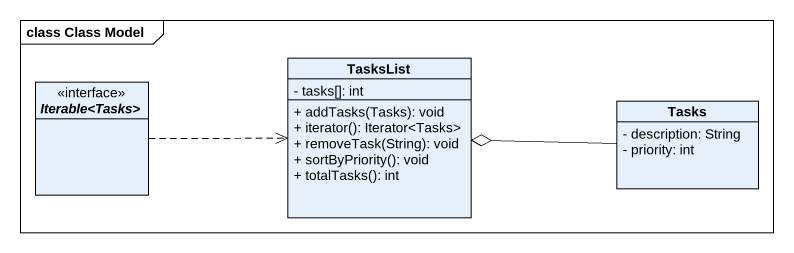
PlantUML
@startuml
mainframe class Class Model
hide circle
hide empty members
skinparam classAttributeIconSize 0
class TasksList {
  - tasks[]: int
  + addTasks(Tasks): void
  + iterator(): Iterator<Tasks>
  + removeTask(String): void
  + sortByPriority(): void
  + totalTasks(): int
}
interface "Iterable<Tasks>" as Iterable_Tasks <<interface>>
class Tasks {
  - description: String
  - priority: int
}
Iterable_Tasks .right.> TasksList
Tasks -left-o TasksList
@enduml
